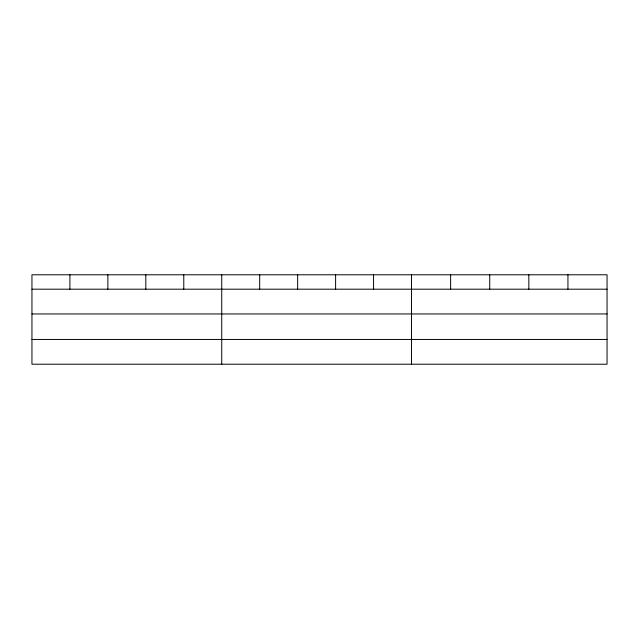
<?xml version="1.0" encoding="UTF-8"?>
<svg xmlns="http://www.w3.org/2000/svg" width="639" height="639" viewBox="0 0 639 639"><rect width="100%" height="100%" fill="white"/><g stroke="black" fill="none" stroke-linecap="round" stroke-linejoin="round"><path stroke-width="0.96" d="M607.05 313.949L607.05 274.786L31.95 274.786L31.95 364.214L607.05 364.214L607.05 313.949L31.95 313.949M31.95 289.187L607.05 289.187M31.95 339.453L607.05 339.453M567.943 274.786L567.943 289.187M528.836 274.786L528.836 289.187M489.73 274.786L489.73 289.187M450.623 274.786L450.623 289.187M411.516 274.786L411.516 364.214M373.559 274.786L373.559 289.187M335.603 274.786L335.603 289.187M297.646 274.786L297.646 289.187M259.69 274.786L259.69 289.187M221.733 274.786L221.733 364.214M183.776 274.786L183.776 289.187M145.82 274.786L145.82 289.187M107.863 274.786L107.863 289.187M69.907 274.786L69.907 289.187"/></g></svg>
